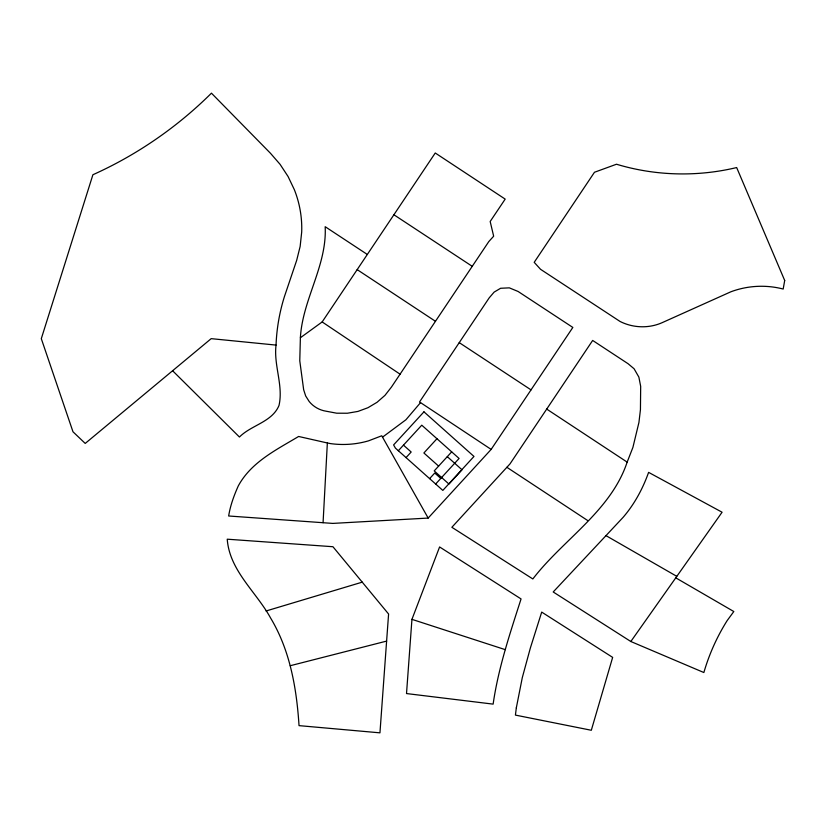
<?xml version="1.0" encoding="UTF-8"?>
<svg xmlns="http://www.w3.org/2000/svg" width="826" height="826" viewBox="0 0 826 826"><rect width="100%" height="100%" fill="white"/><g stroke="black" fill="none" stroke-linecap="round" stroke-linejoin="round"><path stroke-width="1.24" d="M323.069 522.703L327.354 442.973L298.62 436.469C276.349 449.819 251.166 462.095 238.27 485.956C233.985 495.569 230.309 505.553 228.657 515.992L332.795 523.405L428.167 518.067L491.15 449.406L572.841 327.437L518.098 291.475L509.322 287.851L500.618 288.274L494.134 292.105L489.178 297.887L419.546 401.963L491.15 449.406M386.609 641.1L379.95 732.838L299.033 725.631C296.627 688.368 290.112 650.434 270.567 617.962C256.215 591.819 229.545 570.683 227.233 539.192L332.93 546.719L388.592 614.017L386.609 641.1L290.236 665.725M411.937 619.355L406.516 693.561L493.132 704.124C498.295 668.089 509.993 633.47 521.051 598.933L439.597 546.957L411.937 619.355L505.295 649.659M300.385 337.751C302.502 299.404 327.137 265.59 325.176 226.696L367.322 254.46L435.25 152.996L505.182 199.107L490.179 221.492L493.659 236.205L488.785 241.605L391.462 387.043L384.978 395.355L377.028 402.303L367.931 407.724L357.937 411.42L347.385 413.237L336.688 413.196L326.094 411.203A26.639 25.988 24.9 0 1 309.192 401.519L305.672 395.964L303.658 389.727L299.776 360.807L300.385 337.751L322.161 321.944L367.322 254.46M627.161 462.116C610.889 511.067 563.022 539.605 532.842 578.954L451.863 527.287L510.014 463.882L592.665 340.446L628.049 363.698L634.079 368.757L638.87 377.1L640.677 386.372L640.439 409.675L638.932 422.458L632.902 447.434L627.161 462.116L546.688 409.076M630.827 641.503L722.079 512.223L648.606 472.369C642.804 488.713 634.451 504.17 623.103 517.355L553.203 591.974L630.827 641.503L703.866 672.529A214.399 209.154 24.9 0 1 727.169 620.584L733.818 611.529L675.74 577.828M420.537 402.623L405.927 419.763L382.531 437.15M398.339 450.728L421.766 425.183L459.091 458.461L435.663 484.005M406.051 457.604L411.172 452.018L403.47 445.142M436.954 438.73L423.883 452.978L438.616 466.112M451.688 451.863L434.218 470.903L448.952 484.046L462.023 469.787L447.289 456.654M429.623 478.626L434.744 473.03L440.785 478.419M266.055 610.992L362.253 582.144M276.039 345.092L211.188 338.65L85.223 443.428L72.987 431.781L41.3 338.67L92.904 174.74C136.889 154.989 177.249 127.132 211.446 93.162L270.453 153.254L280.066 164.322L288.078 176.516L294.335 189.639A107.132 104.51 24.9 0 1 301.686 232.137L300.148 246.427L296.679 260.355L284.402 296.668A194.451 189.691 24.9 0 0 276.039 345.092C273.551 365.329 283.535 385.535 279.012 405.452C272.115 422.117 251.414 424.967 239.437 437.026L172.603 370.75M327.354 442.973L330.565 443.614A90.406 88.196 24.9 0 0 368.551 440.836L381.757 435.777L428.167 518.067M605.995 535.64L676.773 576.331M393.909 214.76L472.235 266.323M459.246 342.635L531.025 389.872M357.173 269.627L435.447 321.283M506.875 467.299L587.668 520.525M322.161 321.944L400.094 374.199M516.322 707.841L515.424 715.099L591.313 730.267L612.655 657.382L541.701 612.097L530.385 647.925L522.3 677.619L516.322 707.841M784.7 280.489L783.182 289.038C765.95 284.567 747.561 285.538 730.886 291.785L662.111 322.687C648.782 328.593 633.057 328.036 620.068 321.469L540.524 269.286L534.205 262.327L594.472 172.262L616.495 164.229C655.338 175.959 697.227 177.022 736.658 167.554L784.7 280.489M423.955 411.833L393.61 444.915L395.427 448.126L442.829 490.407L473.979 456.448L423.955 411.833"/></g></svg>
